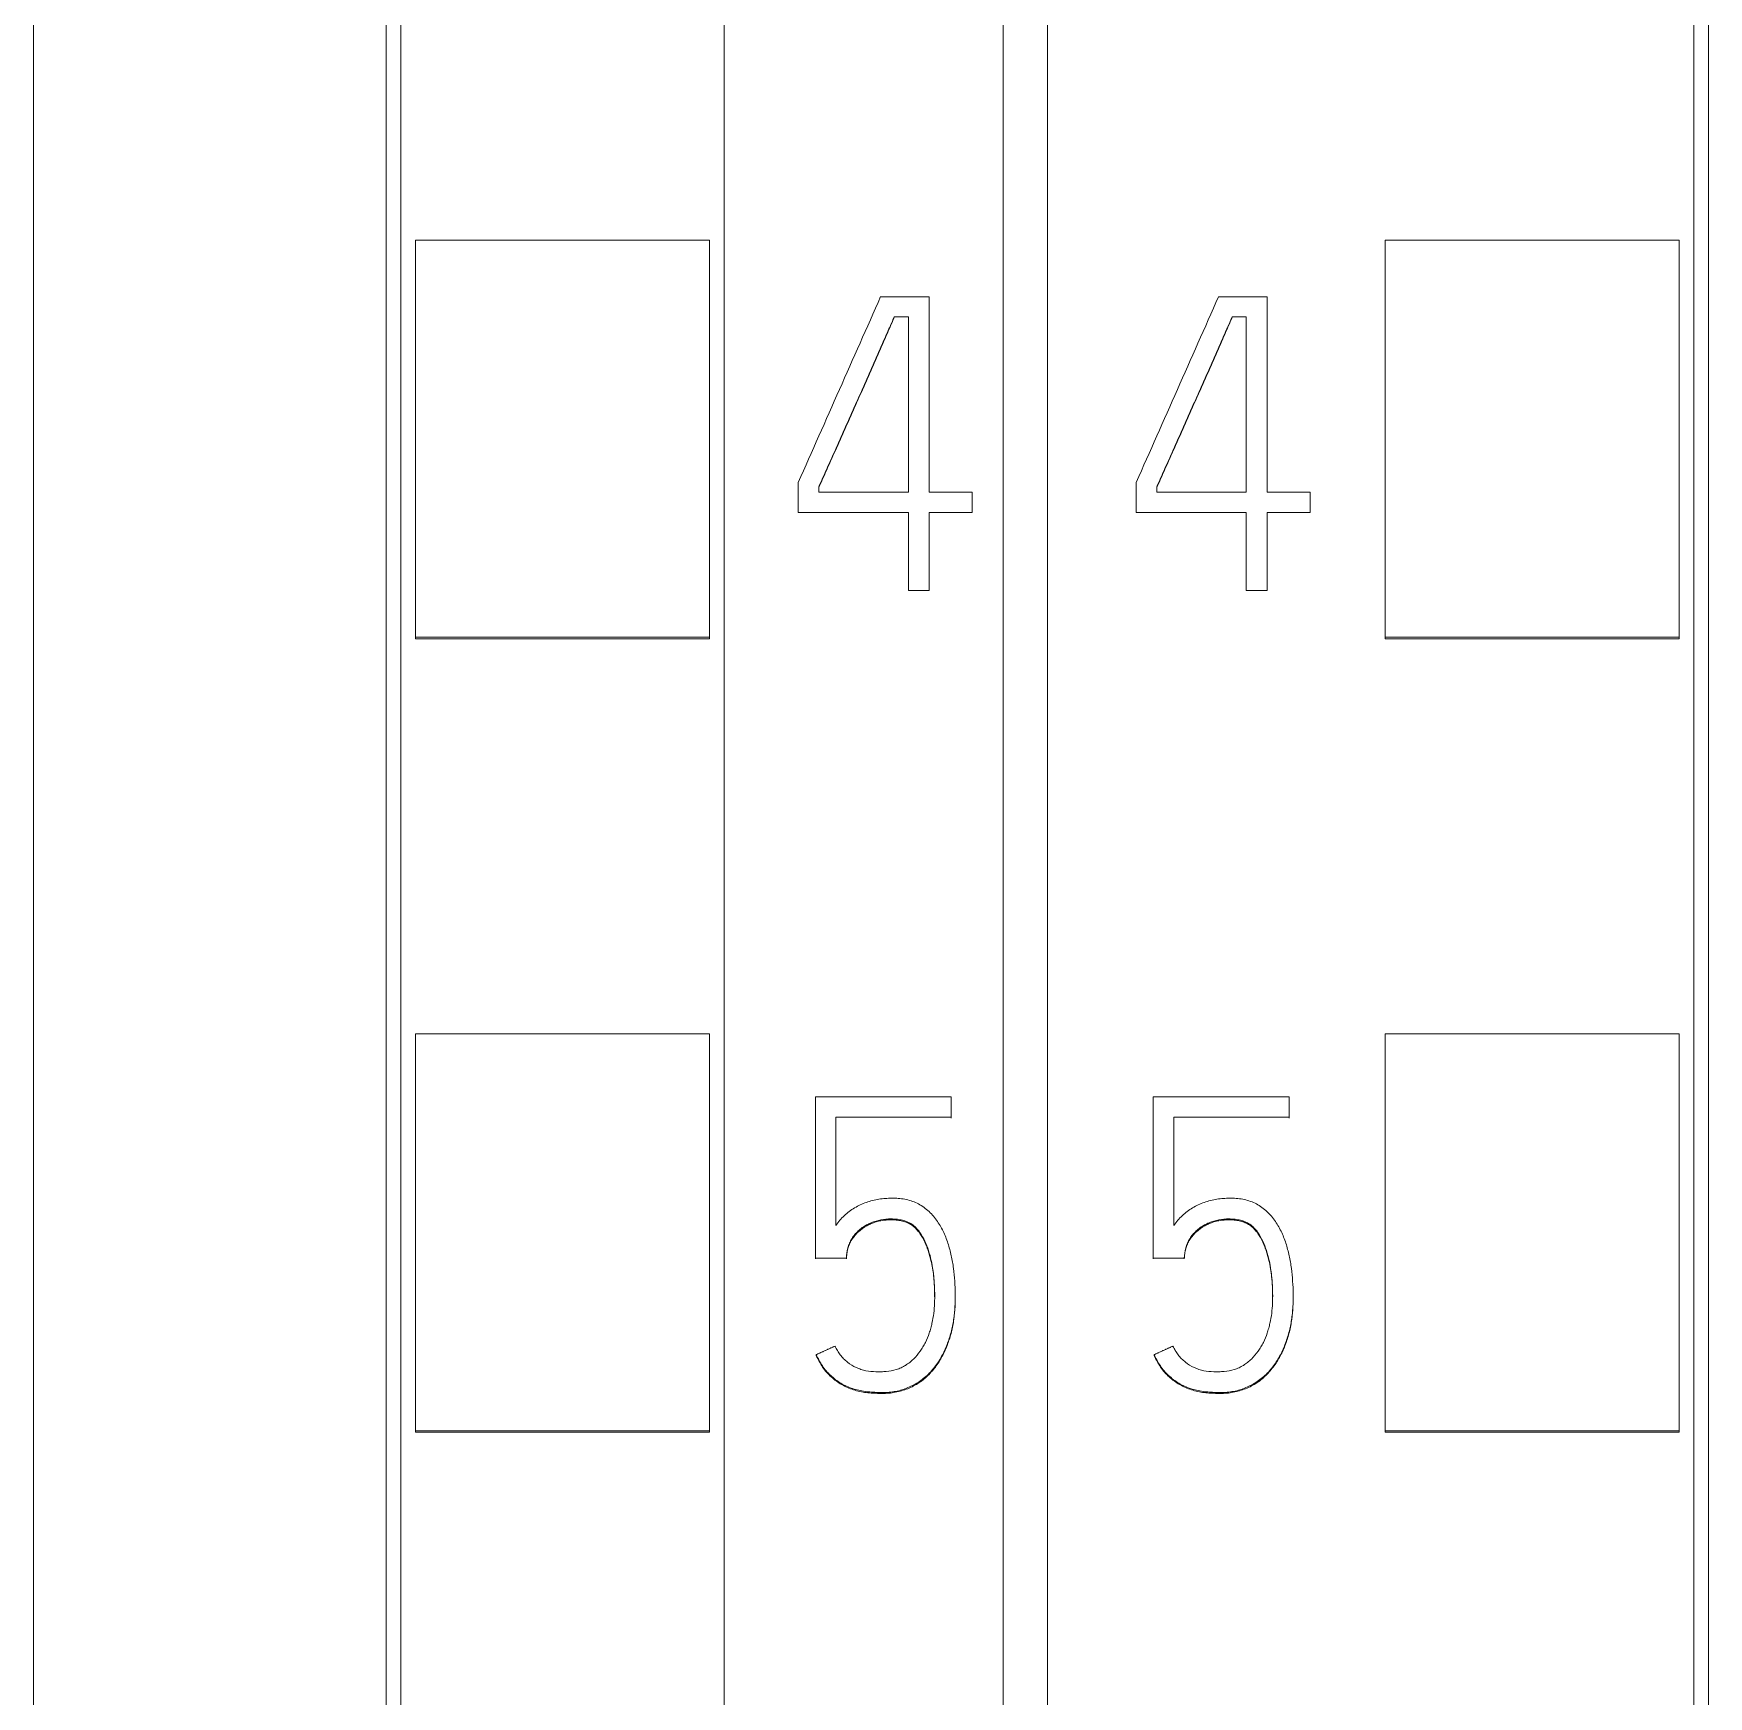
# Model space of a CAD drawing. Header units: millimetres. Extents: x 4137 to 6698, y 1400 to 3585.
# Drawn here: x 5243.75 to 5255.15, y 3271.33 to 3282.65 of the extents above; entities that cross this region are included whole.
import ezdxf

# ---------------------------------------------------------------- set-up
doc = ezdxf.new("R2010")
doc.units = ezdxf.units.MM
doc.layers.add('000-PI-Oprema', color=30, linetype='Continuous', lineweight=5)

msp = doc.modelspace()

# ---------------------------------------------------------------- linework, layer by layer
at = {"layer": '000-PI-Oprema', "color": 0, "linetype": 'ByBlock', "lineweight": 0}
for p, q in [((5250.648, 3360.459), (5250.648, 3247.041)), ((5250.648, 3360.459), (5250.648, 3247.041)), ((5246.248, 3249.363), (5246.248, 3358.178)), ((5255.048, 3358.178), (5255.048, 3249.363)), ((5248.448, 3293.528), (5248.448, 3229.573)), ((5250.348, 3293.528), (5250.348, 3229.573)), ((5246.348, 3278.539), (5246.348, 3281.241)), ((5246.348, 3281.241), (5248.348, 3281.241)), ((5248.348, 3278.539), (5248.348, 3281.241)), ((5252.948, 3278.539), (5252.948, 3281.241)), ((5254.948, 3281.241), (5252.948, 3281.241)), ((5254.948, 3278.539), (5254.948, 3281.241)), ((5249.513, 3280.856), (5249.843, 3280.856)), ((5249.843, 3280.856), (5249.843, 3279.525)), ((5251.813, 3280.856), (5252.143, 3280.856)), ((5252.143, 3280.856), (5252.143, 3279.525)), ((5249.702, 3280.718), (5249.605, 3280.718)), ((5249.702, 3279.525), (5249.702, 3280.718)), ((5252.002, 3280.718), (5251.905, 3280.718)), ((5252.002, 3279.525), (5252.002, 3280.718)), ((5248.953, 3279.387), (5248.953, 3279.592)), ((5249.092, 3279.562), (5249.092, 3279.525)), ((5251.253, 3279.387), (5251.253, 3279.592)), ((5251.392, 3279.562), (5251.392, 3279.525)), ((5249.092, 3279.525), (5249.702, 3279.525)), ((5249.843, 3279.525), (5250.137, 3279.525)), ((5250.137, 3279.525), (5250.137, 3279.387)), ((5251.392, 3279.525), (5252.002, 3279.525)), ((5252.143, 3279.525), (5252.437, 3279.525)), ((5252.437, 3279.525), (5252.437, 3279.387)), ((5249.702, 3279.387), (5248.953, 3279.387)), ((5249.702, 3278.857), (5249.702, 3279.387)), ((5249.843, 3279.387), (5249.843, 3278.857)), ((5250.137, 3279.387), (5249.843, 3279.387)), ((5252.002, 3279.387), (5251.253, 3279.387)), ((5252.002, 3278.857), (5252.002, 3279.387)), ((5252.143, 3279.387), (5252.143, 3278.857)), ((5252.437, 3279.387), (5252.143, 3279.387)), ((5249.843, 3278.857), (5249.702, 3278.857)), ((5252.143, 3278.857), (5252.002, 3278.857)), ((5246.348, 3278.528), (5246.348, 3278.539)), ((5246.348, 3278.539), (5248.348, 3278.539)), ((5246.348, 3278.528), (5248.348, 3278.528)), ((5248.348, 3278.528), (5248.348, 3278.539)), ((5252.948, 3278.528), (5252.948, 3278.539)), ((5254.948, 3278.539), (5252.948, 3278.539)), ((5254.948, 3278.528), (5252.948, 3278.528)), ((5254.948, 3278.528), (5254.948, 3278.539)), ((5246.348, 3273.138), (5246.348, 3275.839)), ((5246.348, 3275.839), (5248.348, 3275.839)), ((5248.348, 3273.138), (5248.348, 3275.839)), ((5252.948, 3273.138), (5252.948, 3275.839)), ((5254.948, 3275.839), (5252.948, 3275.839)), ((5254.948, 3273.138), (5254.948, 3275.839)), ((5249.069, 3275.411), (5249.069, 3274.313)), ((5249.993, 3275.411), (5249.069, 3275.411)), ((5249.993, 3275.273), (5249.993, 3275.411)), ((5251.369, 3275.411), (5251.369, 3274.313)), ((5252.293, 3275.411), (5251.369, 3275.411)), ((5252.293, 3275.273), (5252.293, 3275.411)), ((5249.208, 3274.535), (5249.208, 3275.273)), ((5249.208, 3275.273), (5249.993, 3275.273)), ((5249.993, 3275.273), (5249.993, 3275.266)), ((5251.508, 3274.535), (5251.508, 3275.273)), ((5251.508, 3275.273), (5252.293, 3275.273)), ((5252.293, 3275.273), (5252.293, 3275.266)), ((5249.069, 3274.313), (5249.069, 3274.307)), ((5249.069, 3274.313), (5249.28, 3274.313)), ((5249.28, 3274.313), (5249.28, 3274.307)), ((5251.369, 3274.313), (5251.369, 3274.307)), ((5251.369, 3274.313), (5251.58, 3274.313)), ((5251.58, 3274.313), (5251.58, 3274.307)), ((5250.021, 3274.048), (5250.021, 3274.054)), ((5252.321, 3274.048), (5252.321, 3274.054)), ((5249.075, 3273.656), (5249.075, 3273.65)), ((5251.375, 3273.656), (5251.375, 3273.65)), ((5246.348, 3273.128), (5246.348, 3273.138)), ((5246.348, 3273.138), (5248.348, 3273.138)), ((5246.348, 3273.128), (5248.348, 3273.128)), ((5248.348, 3273.128), (5248.348, 3273.138)), ((5252.948, 3273.128), (5252.948, 3273.138)), ((5254.948, 3273.138), (5252.948, 3273.138)), ((5254.948, 3273.128), (5252.948, 3273.128)), ((5254.948, 3273.128), (5254.948, 3273.138))]:
    msp.add_line(p, q, dxfattribs=at)
msp.add_ellipse((5259.175, 3240.921), major_axis=(441.664, 998.306), ratio=0.022905, start_param=1.540918, end_param=1.542185, dxfattribs=at)
at = {"layer": '000-PI-Oprema', "color": 18, "linetype": 'ByBlock', "lineweight": 0, "true_color": 0x000000}
msp.add_ellipse((5261.471, 3240.933), major_axis=(441.592, 998.143), ratio=0.022901, start_param=1.540922, end_param=1.542189, dxfattribs=at)
at = {"layer": '000-PI-Oprema', "color": 0, "linetype": 'ByBlock', "lineweight": 0}
for points, knots in [([(5246.148, 3249.078), (5246.148, 3252.418), (5246.148, 3260.383), (5246.148, 3273.023), (5246.148, 3288.509), (5246.148, 3302.803), (5246.148, 3317.013), (5246.148, 3331.58), (5246.148, 3345.75), (5246.148, 3355.32), (5246.148, 3358.364)], [0, 0, 0, 0, 0.091483, 0.21812, 0.346206, 0.515858, 0.610111, 0.736264, 0.916066, 1, 1, 1, 1]), ([(5255.148, 3358.364), (5255.148, 3355.32), (5255.148, 3345.75), (5255.148, 3331.58), (5255.148, 3317.013), (5255.148, 3302.803), (5255.148, 3288.509), (5255.148, 3273.023), (5255.148, 3260.383), (5255.148, 3252.418), (5255.148, 3249.078)], [0, 0, 0, 0, 0.083934, 0.263736, 0.389889, 0.484142, 0.653794, 0.78188, 0.908517, 1, 1, 1, 1]), ([(5243.748, 3355.298), (5243.748, 3353.275), (5243.748, 3344.726), (5243.748, 3331.58), (5243.748, 3317.013), (5243.748, 3302.803), (5243.748, 3288.509), (5243.748, 3273.023), (5243.748, 3260.265), (5243.748, 3251.383), (5243.748, 3247.126), (5243.748, 3246.328)], [0, 0, 0, 0, 0.055935, 0.236292, 0.362833, 0.457376, 0.627551, 0.756032, 0.883059, 0.978086, 1, 1, 1, 1]), ([(5249.605, 3280.718), (5249.594, 3280.693), (5249.584, 3280.669), (5249.563, 3280.621), (5249.552, 3280.597), (5249.52, 3280.525), (5249.499, 3280.476), (5249.457, 3280.38), (5249.435, 3280.332), (5249.393, 3280.235), (5249.371, 3280.187), (5249.328, 3280.091), (5249.307, 3280.043), (5249.264, 3279.946), (5249.242, 3279.898), (5249.2, 3279.802), (5249.178, 3279.754), (5249.146, 3279.682), (5249.135, 3279.658), (5249.119, 3279.622), (5249.114, 3279.61), (5249.103, 3279.585), (5249.097, 3279.573), (5249.092, 3279.562)], [0, 0, 0, 0, 0.0625, 0.0625, 0.125, 0.125, 0.25, 0.25, 0.375, 0.375, 0.5, 0.5, 0.625, 0.625, 0.75, 0.75, 0.875, 0.875, 0.9375, 0.9375, 0.96875, 0.96875, 1, 1, 1, 1]), ([(5249.092, 3279.555), (5249.097, 3279.567), (5249.103, 3279.579), (5249.114, 3279.603), (5249.119, 3279.615), (5249.135, 3279.651), (5249.146, 3279.675), (5249.178, 3279.748), (5249.2, 3279.796), (5249.242, 3279.892), (5249.264, 3279.94), (5249.307, 3280.037), (5249.328, 3280.085), (5249.371, 3280.181), (5249.393, 3280.229), (5249.435, 3280.325), (5249.457, 3280.374), (5249.499, 3280.47), (5249.52, 3280.518), (5249.552, 3280.591), (5249.563, 3280.615), (5249.584, 3280.663), (5249.594, 3280.687), (5249.605, 3280.711)], [0, 0, 0, 0, 0.03125, 0.03125, 0.0625, 0.0625, 0.125, 0.125, 0.25, 0.25, 0.375, 0.375, 0.5, 0.5, 0.625, 0.625, 0.75, 0.75, 0.875, 0.875, 0.9375, 0.9375, 1, 1, 1, 1]), ([(5251.905, 3280.718), (5251.894, 3280.693), (5251.884, 3280.669), (5251.863, 3280.621), (5251.852, 3280.597), (5251.82, 3280.525), (5251.799, 3280.476), (5251.757, 3280.38), (5251.735, 3280.332), (5251.693, 3280.235), (5251.671, 3280.187), (5251.628, 3280.091), (5251.607, 3280.043), (5251.564, 3279.946), (5251.542, 3279.898), (5251.5, 3279.802), (5251.478, 3279.754), (5251.446, 3279.682), (5251.435, 3279.658), (5251.419, 3279.622), (5251.414, 3279.61), (5251.403, 3279.585), (5251.397, 3279.573), (5251.392, 3279.562)], [0, 0, 0, 0, 0.0625, 0.0625, 0.125, 0.125, 0.25, 0.25, 0.375, 0.375, 0.5, 0.5, 0.625, 0.625, 0.75, 0.75, 0.875, 0.875, 0.9375, 0.9375, 0.96875, 0.96875, 1, 1, 1, 1]), ([(5251.392, 3279.555), (5251.397, 3279.567), (5251.403, 3279.579), (5251.414, 3279.603), (5251.419, 3279.615), (5251.435, 3279.651), (5251.446, 3279.675), (5251.478, 3279.748), (5251.5, 3279.796), (5251.542, 3279.892), (5251.564, 3279.94), (5251.607, 3280.037), (5251.628, 3280.085), (5251.671, 3280.181), (5251.693, 3280.229), (5251.735, 3280.325), (5251.757, 3280.374), (5251.799, 3280.47), (5251.82, 3280.518), (5251.852, 3280.591), (5251.863, 3280.615), (5251.884, 3280.663), (5251.894, 3280.687), (5251.905, 3280.711)], [0, 0, 0, 0, 0.03125, 0.03125, 0.0625, 0.0625, 0.125, 0.125, 0.25, 0.25, 0.375, 0.375, 0.5, 0.5, 0.625, 0.625, 0.75, 0.75, 0.875, 0.875, 0.9375, 0.9375, 1, 1, 1, 1]), ([(5249.075, 3273.656), (5249.087, 3273.629), (5249.101, 3273.604), (5249.125, 3273.568), (5249.134, 3273.556), (5249.152, 3273.534), (5249.163, 3273.523), (5249.184, 3273.504), (5249.195, 3273.494), (5249.219, 3273.477), (5249.231, 3273.469), (5249.255, 3273.454), (5249.268, 3273.447), (5249.295, 3273.435), (5249.309, 3273.43), (5249.336, 3273.42), (5249.35, 3273.416), (5249.378, 3273.41), (5249.393, 3273.407), (5249.422, 3273.403), (5249.436, 3273.402), (5249.458, 3273.4), (5249.466, 3273.4), (5249.48, 3273.399), (5249.488, 3273.399), (5249.509, 3273.398), (5249.524, 3273.398), (5249.553, 3273.398), (5249.568, 3273.399), (5249.597, 3273.403), (5249.612, 3273.405), (5249.641, 3273.411), (5249.655, 3273.415), (5249.696, 3273.429), (5249.723, 3273.441), (5249.762, 3273.463), (5249.774, 3273.471), (5249.798, 3273.488), (5249.81, 3273.497), (5249.832, 3273.516), (5249.842, 3273.526), (5249.862, 3273.548), (5249.872, 3273.559), (5249.899, 3273.594), (5249.914, 3273.619), (5249.936, 3273.657), (5249.942, 3273.67), (5249.954, 3273.697), (5249.96, 3273.71), (5249.976, 3273.752), (5249.985, 3273.779), (5250, 3273.836), (5250.006, 3273.864), (5250.012, 3273.907), (5250.014, 3273.922), (5250.017, 3273.951), (5250.018, 3273.966), (5250.021, 3274.01), (5250.021, 3274.039), (5250.021, 3274.097), (5250.018, 3274.156), (5250.013, 3274.214), (5250.005, 3274.272), (5250, 3274.3), (5249.991, 3274.344), (5249.987, 3274.358), (5249.98, 3274.386), (5249.976, 3274.4), (5249.962, 3274.442), (5249.951, 3274.47), (5249.932, 3274.509), (5249.925, 3274.522), (5249.91, 3274.548), (5249.902, 3274.56), (5249.876, 3274.595), (5249.857, 3274.617), (5249.812, 3274.657), (5249.788, 3274.673), (5249.748, 3274.693), (5249.734, 3274.698), (5249.706, 3274.707), (5249.692, 3274.711), (5249.663, 3274.716), (5249.648, 3274.718), (5249.619, 3274.721), (5249.604, 3274.721), (5249.575, 3274.721), (5249.56, 3274.72), (5249.531, 3274.717), (5249.516, 3274.716), (5249.487, 3274.711), (5249.473, 3274.708), (5249.444, 3274.701), (5249.43, 3274.697), (5249.402, 3274.687), (5249.388, 3274.682), (5249.362, 3274.669), (5249.349, 3274.662), (5249.324, 3274.647), (5249.312, 3274.639), (5249.288, 3274.621), (5249.277, 3274.611), (5249.255, 3274.591), (5249.245, 3274.581), (5249.226, 3274.559), (5249.217, 3274.547), (5249.208, 3274.535)], [0, 0, 0, 0, 0.03125, 0.03125, 0.046875, 0.046875, 0.0625, 0.0625, 0.078125, 0.078125, 0.09375, 0.09375, 0.109375, 0.109375, 0.125, 0.125, 0.140625, 0.140625, 0.15625, 0.15625, 0.171875, 0.171875, 0.179687, 0.179687, 0.1875, 0.1875, 0.203125, 0.203125, 0.21875, 0.21875, 0.234375, 0.234375, 0.25, 0.25, 0.28125, 0.28125, 0.296875, 0.296875, 0.3125, 0.3125, 0.328125, 0.328125, 0.34375, 0.34375, 0.375, 0.375, 0.390625, 0.390625, 0.40625, 0.40625, 0.4375, 0.4375, 0.46875, 0.46875, 0.484375, 0.484375, 0.5, 0.5, 0.53125, 0.53125, 0.5625, 0.59375, 0.59375, 0.625, 0.625, 0.640625, 0.640625, 0.65625, 0.65625, 0.6875, 0.6875, 0.703125, 0.703125, 0.71875, 0.71875, 0.75, 0.75, 0.78125, 0.78125, 0.796875, 0.796875, 0.8125, 0.8125, 0.828125, 0.828125, 0.84375, 0.84375, 0.859375, 0.859375, 0.875, 0.875, 0.890625, 0.890625, 0.90625, 0.90625, 0.921875, 0.921875, 0.9375, 0.9375, 0.953125, 0.953125, 0.96875, 0.96875, 0.984375, 0.984375, 1, 1, 1, 1]), ([(5251.375, 3273.656), (5251.387, 3273.629), (5251.401, 3273.604), (5251.425, 3273.568), (5251.434, 3273.556), (5251.452, 3273.534), (5251.463, 3273.523), (5251.484, 3273.504), (5251.495, 3273.494), (5251.519, 3273.477), (5251.531, 3273.469), (5251.555, 3273.454), (5251.568, 3273.447), (5251.595, 3273.435), (5251.609, 3273.43), (5251.636, 3273.42), (5251.65, 3273.416), (5251.678, 3273.41), (5251.693, 3273.407), (5251.722, 3273.403), (5251.736, 3273.402), (5251.758, 3273.4), (5251.766, 3273.4), (5251.78, 3273.399), (5251.788, 3273.399), (5251.809, 3273.398), (5251.824, 3273.398), (5251.853, 3273.398), (5251.868, 3273.399), (5251.897, 3273.403), (5251.912, 3273.405), (5251.941, 3273.411), (5251.955, 3273.415), (5251.996, 3273.429), (5252.023, 3273.441), (5252.062, 3273.463), (5252.074, 3273.471), (5252.098, 3273.488), (5252.11, 3273.497), (5252.132, 3273.516), (5252.142, 3273.526), (5252.162, 3273.548), (5252.172, 3273.559), (5252.199, 3273.594), (5252.214, 3273.619), (5252.236, 3273.657), (5252.242, 3273.67), (5252.254, 3273.697), (5252.26, 3273.71), (5252.276, 3273.752), (5252.285, 3273.779), (5252.3, 3273.836), (5252.306, 3273.864), (5252.312, 3273.907), (5252.314, 3273.922), (5252.317, 3273.951), (5252.318, 3273.966), (5252.321, 3274.01), (5252.321, 3274.039), (5252.321, 3274.097), (5252.318, 3274.156), (5252.313, 3274.214), (5252.305, 3274.272), (5252.3, 3274.3), (5252.291, 3274.344), (5252.287, 3274.358), (5252.28, 3274.386), (5252.276, 3274.4), (5252.262, 3274.442), (5252.251, 3274.47), (5252.232, 3274.509), (5252.225, 3274.522), (5252.21, 3274.548), (5252.202, 3274.56), (5252.176, 3274.595), (5252.157, 3274.617), (5252.112, 3274.657), (5252.088, 3274.673), (5252.048, 3274.693), (5252.034, 3274.698), (5252.006, 3274.707), (5251.992, 3274.711), (5251.963, 3274.716), (5251.948, 3274.718), (5251.919, 3274.721), (5251.904, 3274.721), (5251.875, 3274.721), (5251.86, 3274.72), (5251.831, 3274.717), (5251.816, 3274.716), (5251.787, 3274.711), (5251.773, 3274.708), (5251.744, 3274.701), (5251.73, 3274.697), (5251.702, 3274.687), (5251.688, 3274.682), (5251.662, 3274.669), (5251.649, 3274.662), (5251.624, 3274.647), (5251.612, 3274.639), (5251.588, 3274.621), (5251.577, 3274.611), (5251.555, 3274.591), (5251.545, 3274.581), (5251.526, 3274.559), (5251.517, 3274.547), (5251.508, 3274.535)], [0, 0, 0, 0, 0.03125, 0.03125, 0.046875, 0.046875, 0.0625, 0.0625, 0.078125, 0.078125, 0.09375, 0.09375, 0.109375, 0.109375, 0.125, 0.125, 0.140625, 0.140625, 0.15625, 0.15625, 0.171875, 0.171875, 0.179688, 0.179688, 0.1875, 0.1875, 0.203125, 0.203125, 0.21875, 0.21875, 0.234375, 0.234375, 0.25, 0.25, 0.28125, 0.28125, 0.296875, 0.296875, 0.3125, 0.3125, 0.328125, 0.328125, 0.34375, 0.34375, 0.375, 0.375, 0.390625, 0.390625, 0.40625, 0.40625, 0.4375, 0.4375, 0.46875, 0.46875, 0.484375, 0.484375, 0.5, 0.5, 0.53125, 0.53125, 0.5625, 0.59375, 0.59375, 0.625, 0.625, 0.640625, 0.640625, 0.65625, 0.65625, 0.6875, 0.6875, 0.703125, 0.703125, 0.71875, 0.71875, 0.75, 0.75, 0.78125, 0.78125, 0.796875, 0.796875, 0.8125, 0.8125, 0.828125, 0.828125, 0.84375, 0.84375, 0.859375, 0.859375, 0.875, 0.875, 0.890625, 0.890625, 0.90625, 0.90625, 0.921875, 0.921875, 0.9375, 0.9375, 0.953125, 0.953125, 0.96875, 0.96875, 0.984375, 0.984375, 1, 1, 1, 1]), ([(5249.28, 3274.313), (5249.281, 3274.336), (5249.284, 3274.359), (5249.293, 3274.393), (5249.297, 3274.404), (5249.306, 3274.425), (5249.311, 3274.435), (5249.324, 3274.455), (5249.33, 3274.464), (5249.345, 3274.482), (5249.353, 3274.49), (5249.37, 3274.506), (5249.379, 3274.513), (5249.398, 3274.527), (5249.408, 3274.533), (5249.428, 3274.544), (5249.438, 3274.549), (5249.46, 3274.558), (5249.471, 3274.562), (5249.504, 3274.572), (5249.527, 3274.576), (5249.561, 3274.579), (5249.573, 3274.58), (5249.596, 3274.579), (5249.607, 3274.579), (5249.63, 3274.577), (5249.642, 3274.575), (5249.659, 3274.571), (5249.664, 3274.57), (5249.676, 3274.567), (5249.681, 3274.565), (5249.697, 3274.559), (5249.708, 3274.554), (5249.728, 3274.542), (5249.737, 3274.535), (5249.754, 3274.519), (5249.762, 3274.511), (5249.777, 3274.493), (5249.783, 3274.483), (5249.802, 3274.454), (5249.812, 3274.433), (5249.83, 3274.391), (5249.838, 3274.369), (5249.858, 3274.303), (5249.866, 3274.258), (5249.875, 3274.189), (5249.877, 3274.166), (5249.88, 3274.12), (5249.881, 3274.097), (5249.882, 3274.028), (5249.88, 3273.983), (5249.872, 3273.914), (5249.868, 3273.892), (5249.86, 3273.858), (5249.858, 3273.847), (5249.851, 3273.824), (5249.848, 3273.813), (5249.837, 3273.78), (5249.828, 3273.759), (5249.813, 3273.728), (5249.807, 3273.718), (5249.795, 3273.698), (5249.789, 3273.688), (5249.769, 3273.66), (5249.754, 3273.642), (5249.729, 3273.618), (5249.72, 3273.61), (5249.702, 3273.596), (5249.692, 3273.589), (5249.673, 3273.577), (5249.663, 3273.571), (5249.642, 3273.562), (5249.631, 3273.558), (5249.597, 3273.547), (5249.574, 3273.544), (5249.54, 3273.54), (5249.528, 3273.54), (5249.505, 3273.539), (5249.493, 3273.539), (5249.458, 3273.54), (5249.435, 3273.542), (5249.402, 3273.549), (5249.391, 3273.552), (5249.368, 3273.559), (5249.357, 3273.564), (5249.326, 3273.578), (5249.306, 3273.59), (5249.278, 3273.612), (5249.269, 3273.62), (5249.253, 3273.636), (5249.238, 3273.653), (5249.225, 3273.673), (5249.213, 3273.693), (5249.207, 3273.703), (5249.203, 3273.714)], [0, 0, 0, 0, 0.03125, 0.03125, 0.046875, 0.046875, 0.0625, 0.0625, 0.078125, 0.078125, 0.09375, 0.09375, 0.109375, 0.109375, 0.125, 0.125, 0.140625, 0.140625, 0.15625, 0.15625, 0.1875, 0.1875, 0.203125, 0.203125, 0.21875, 0.21875, 0.234375, 0.234375, 0.242187, 0.242187, 0.25, 0.25, 0.265625, 0.265625, 0.28125, 0.28125, 0.296875, 0.296875, 0.3125, 0.3125, 0.34375, 0.34375, 0.375, 0.375, 0.4375, 0.4375, 0.46875, 0.46875, 0.5, 0.5, 0.5625, 0.5625, 0.59375, 0.59375, 0.609375, 0.609375, 0.625, 0.625, 0.65625, 0.65625, 0.671875, 0.671875, 0.6875, 0.6875, 0.71875, 0.71875, 0.734375, 0.734375, 0.75, 0.75, 0.765625, 0.765625, 0.78125, 0.78125, 0.8125, 0.8125, 0.828125, 0.828125, 0.84375, 0.84375, 0.875, 0.875, 0.890625, 0.890625, 0.90625, 0.90625, 0.9375, 0.9375, 0.953125, 0.953125, 0.96875, 0.984375, 0.984375, 1, 1, 1, 1]), ([(5249.881, 3274.05), (5249.881, 3274.056), (5249.881, 3274.061), (5249.881, 3274.09), (5249.88, 3274.113), (5249.877, 3274.159), (5249.875, 3274.181), (5249.87, 3274.227), (5249.866, 3274.25), (5249.857, 3274.295), (5249.851, 3274.318), (5249.841, 3274.351), (5249.838, 3274.362), (5249.83, 3274.384), (5249.826, 3274.395), (5249.812, 3274.427), (5249.802, 3274.447), (5249.784, 3274.477), (5249.777, 3274.486), (5249.762, 3274.504), (5249.755, 3274.513), (5249.737, 3274.528), (5249.728, 3274.535), (5249.708, 3274.548), (5249.698, 3274.552), (5249.676, 3274.561), (5249.665, 3274.564), (5249.642, 3274.569), (5249.631, 3274.57), (5249.608, 3274.573), (5249.596, 3274.573), (5249.573, 3274.573), (5249.562, 3274.573), (5249.539, 3274.571), (5249.527, 3274.569), (5249.504, 3274.565), (5249.482, 3274.56), (5249.46, 3274.552), (5249.439, 3274.543), (5249.429, 3274.538), (5249.398, 3274.521), (5249.38, 3274.508), (5249.354, 3274.484), (5249.346, 3274.476), (5249.331, 3274.458), (5249.324, 3274.449), (5249.312, 3274.43), (5249.306, 3274.419), (5249.297, 3274.398), (5249.293, 3274.387), (5249.287, 3274.365), (5249.285, 3274.353), (5249.282, 3274.33), (5249.281, 3274.319), (5249.28, 3274.307)], [0, 0, 0, 0, 0.015899, 0.015899, 0.077406, 0.077406, 0.138912, 0.138912, 0.200418, 0.200418, 0.261925, 0.261925, 0.292678, 0.292678, 0.323431, 0.323431, 0.384937, 0.384937, 0.41569, 0.41569, 0.446443, 0.446443, 0.477197, 0.477197, 0.50795, 0.50795, 0.538703, 0.538703, 0.569456, 0.569456, 0.600209, 0.600209, 0.630962, 0.630962, 0.661715, 0.661715, 0.692469, 0.723222, 0.723222, 0.753975, 0.753975, 0.815481, 0.815481, 0.846234, 0.846234, 0.876987, 0.876987, 0.907741, 0.907741, 0.938494, 0.938494, 0.969247, 0.969247, 1, 1, 1, 1]), ([(5251.58, 3274.313), (5251.581, 3274.336), (5251.584, 3274.359), (5251.593, 3274.393), (5251.597, 3274.404), (5251.606, 3274.425), (5251.611, 3274.435), (5251.624, 3274.455), (5251.63, 3274.464), (5251.645, 3274.482), (5251.653, 3274.49), (5251.67, 3274.506), (5251.679, 3274.513), (5251.698, 3274.527), (5251.708, 3274.533), (5251.728, 3274.544), (5251.738, 3274.549), (5251.76, 3274.558), (5251.771, 3274.562), (5251.804, 3274.572), (5251.827, 3274.576), (5251.861, 3274.579), (5251.873, 3274.58), (5251.896, 3274.579), (5251.907, 3274.579), (5251.93, 3274.577), (5251.942, 3274.575), (5251.959, 3274.571), (5251.964, 3274.57), (5251.976, 3274.567), (5251.981, 3274.565), (5251.997, 3274.559), (5252.008, 3274.554), (5252.028, 3274.542), (5252.037, 3274.535), (5252.054, 3274.519), (5252.062, 3274.511), (5252.077, 3274.493), (5252.083, 3274.483), (5252.102, 3274.454), (5252.112, 3274.433), (5252.13, 3274.391), (5252.138, 3274.369), (5252.158, 3274.303), (5252.166, 3274.258), (5252.175, 3274.189), (5252.177, 3274.166), (5252.18, 3274.12), (5252.181, 3274.097), (5252.182, 3274.028), (5252.18, 3273.983), (5252.172, 3273.914), (5252.168, 3273.892), (5252.16, 3273.858), (5252.158, 3273.847), (5252.151, 3273.824), (5252.148, 3273.813), (5252.137, 3273.78), (5252.128, 3273.759), (5252.113, 3273.728), (5252.107, 3273.718), (5252.095, 3273.698), (5252.089, 3273.688), (5252.069, 3273.66), (5252.054, 3273.642), (5252.029, 3273.618), (5252.02, 3273.61), (5252.002, 3273.596), (5251.992, 3273.589), (5251.973, 3273.577), (5251.963, 3273.571), (5251.942, 3273.562), (5251.931, 3273.558), (5251.897, 3273.547), (5251.874, 3273.544), (5251.84, 3273.54), (5251.828, 3273.54), (5251.805, 3273.539), (5251.793, 3273.539), (5251.758, 3273.54), (5251.735, 3273.542), (5251.702, 3273.549), (5251.691, 3273.552), (5251.668, 3273.559), (5251.657, 3273.564), (5251.626, 3273.578), (5251.606, 3273.59), (5251.578, 3273.612), (5251.569, 3273.62), (5251.553, 3273.636), (5251.538, 3273.653), (5251.525, 3273.673), (5251.513, 3273.693), (5251.507, 3273.703), (5251.503, 3273.714)], [0, 0, 0, 0, 0.03125, 0.03125, 0.046875, 0.046875, 0.0625, 0.0625, 0.078125, 0.078125, 0.09375, 0.09375, 0.109375, 0.109375, 0.125, 0.125, 0.140625, 0.140625, 0.15625, 0.15625, 0.1875, 0.1875, 0.203125, 0.203125, 0.21875, 0.21875, 0.234375, 0.234375, 0.242187, 0.242187, 0.25, 0.25, 0.265625, 0.265625, 0.28125, 0.28125, 0.296875, 0.296875, 0.3125, 0.3125, 0.34375, 0.34375, 0.375, 0.375, 0.4375, 0.4375, 0.46875, 0.46875, 0.5, 0.5, 0.5625, 0.5625, 0.59375, 0.59375, 0.609375, 0.609375, 0.625, 0.625, 0.65625, 0.65625, 0.671875, 0.671875, 0.6875, 0.6875, 0.71875, 0.71875, 0.734375, 0.734375, 0.75, 0.75, 0.765625, 0.765625, 0.78125, 0.78125, 0.8125, 0.8125, 0.828125, 0.828125, 0.84375, 0.84375, 0.875, 0.875, 0.890625, 0.890625, 0.90625, 0.90625, 0.9375, 0.9375, 0.953125, 0.953125, 0.96875, 0.984375, 0.984375, 1, 1, 1, 1]), ([(5252.181, 3274.05), (5252.181, 3274.056), (5252.181, 3274.061), (5252.181, 3274.09), (5252.18, 3274.113), (5252.177, 3274.159), (5252.175, 3274.181), (5252.17, 3274.227), (5252.166, 3274.25), (5252.157, 3274.295), (5252.151, 3274.318), (5252.141, 3274.351), (5252.138, 3274.362), (5252.13, 3274.384), (5252.126, 3274.395), (5252.112, 3274.427), (5252.102, 3274.447), (5252.084, 3274.477), (5252.077, 3274.486), (5252.062, 3274.504), (5252.055, 3274.513), (5252.037, 3274.528), (5252.028, 3274.535), (5252.008, 3274.548), (5251.998, 3274.552), (5251.976, 3274.561), (5251.965, 3274.564), (5251.942, 3274.569), (5251.931, 3274.57), (5251.908, 3274.573), (5251.896, 3274.573), (5251.873, 3274.573), (5251.862, 3274.573), (5251.839, 3274.571), (5251.827, 3274.569), (5251.804, 3274.565), (5251.782, 3274.56), (5251.76, 3274.552), (5251.739, 3274.543), (5251.729, 3274.538), (5251.698, 3274.521), (5251.68, 3274.508), (5251.654, 3274.484), (5251.646, 3274.476), (5251.631, 3274.458), (5251.624, 3274.449), (5251.612, 3274.43), (5251.606, 3274.419), (5251.597, 3274.398), (5251.593, 3274.387), (5251.587, 3274.365), (5251.585, 3274.353), (5251.582, 3274.33), (5251.581, 3274.319), (5251.58, 3274.307)], [0, 0, 0, 0, 0.015899, 0.015899, 0.077406, 0.077406, 0.138912, 0.138912, 0.200418, 0.200418, 0.261925, 0.261925, 0.292678, 0.292678, 0.323431, 0.323431, 0.384937, 0.384937, 0.41569, 0.41569, 0.446443, 0.446443, 0.477197, 0.477197, 0.50795, 0.50795, 0.538703, 0.538703, 0.569456, 0.569456, 0.600209, 0.600209, 0.630962, 0.630962, 0.661715, 0.661715, 0.692469, 0.723222, 0.723222, 0.753975, 0.753975, 0.815481, 0.815481, 0.846234, 0.846234, 0.876987, 0.876987, 0.907741, 0.907741, 0.938494, 0.938494, 0.969247, 0.969247, 1, 1, 1, 1]), ([(5250.021, 3274.048), (5250.021, 3274.026), (5250.021, 3274.005), (5250.018, 3273.954), (5250.016, 3273.926), (5250.01, 3273.882), (5250.007, 3273.868), (5250.002, 3273.839), (5249.999, 3273.824), (5249.988, 3273.782), (5249.979, 3273.754), (5249.959, 3273.699), (5249.947, 3273.672), (5249.919, 3273.62), (5249.903, 3273.595), (5249.877, 3273.56), (5249.868, 3273.549), (5249.848, 3273.527), (5249.838, 3273.516), (5249.805, 3273.486), (5249.782, 3273.469), (5249.744, 3273.446), (5249.731, 3273.439), (5249.704, 3273.427), (5249.691, 3273.421), (5249.649, 3273.407), (5249.62, 3273.4), (5249.577, 3273.394), (5249.562, 3273.393), (5249.532, 3273.391), (5249.518, 3273.391), (5249.488, 3273.392), (5249.474, 3273.393), (5249.444, 3273.395), (5249.43, 3273.396), (5249.401, 3273.399), (5249.386, 3273.402), (5249.357, 3273.408), (5249.343, 3273.412), (5249.315, 3273.421), (5249.301, 3273.426), (5249.274, 3273.438), (5249.261, 3273.445), (5249.235, 3273.46), (5249.223, 3273.468), (5249.199, 3273.485), (5249.187, 3273.495), (5249.166, 3273.514), (5249.155, 3273.525), (5249.136, 3273.547), (5249.127, 3273.559), (5249.102, 3273.596), (5249.088, 3273.622), (5249.075, 3273.65)], [0, 0, 0, 0, 0.044434, 0.044434, 0.104157, 0.104157, 0.134018, 0.134018, 0.16388, 0.16388, 0.223602, 0.223602, 0.283325, 0.283325, 0.343048, 0.343048, 0.37291, 0.37291, 0.402771, 0.402771, 0.462494, 0.462494, 0.492355, 0.492355, 0.522217, 0.522217, 0.58194, 0.58194, 0.611801, 0.611801, 0.641663, 0.641663, 0.671524, 0.671524, 0.701386, 0.701386, 0.731247, 0.731247, 0.761108, 0.761108, 0.79097, 0.79097, 0.820831, 0.820831, 0.850693, 0.850693, 0.880554, 0.880554, 0.910416, 0.910416, 0.940277, 0.940277, 1, 1, 1, 1]), ([(5252.321, 3274.048), (5252.321, 3274.026), (5252.321, 3274.005), (5252.318, 3273.954), (5252.316, 3273.926), (5252.31, 3273.882), (5252.307, 3273.868), (5252.302, 3273.839), (5252.299, 3273.824), (5252.288, 3273.782), (5252.279, 3273.754), (5252.259, 3273.699), (5252.247, 3273.672), (5252.219, 3273.62), (5252.203, 3273.595), (5252.177, 3273.56), (5252.168, 3273.549), (5252.148, 3273.527), (5252.138, 3273.516), (5252.105, 3273.486), (5252.082, 3273.469), (5252.044, 3273.446), (5252.031, 3273.439), (5252.004, 3273.427), (5251.991, 3273.421), (5251.949, 3273.407), (5251.92, 3273.4), (5251.877, 3273.394), (5251.862, 3273.393), (5251.832, 3273.391), (5251.818, 3273.391), (5251.788, 3273.392), (5251.774, 3273.393), (5251.744, 3273.395), (5251.73, 3273.396), (5251.701, 3273.399), (5251.686, 3273.402), (5251.657, 3273.408), (5251.643, 3273.412), (5251.615, 3273.421), (5251.601, 3273.426), (5251.574, 3273.438), (5251.561, 3273.445), (5251.535, 3273.46), (5251.523, 3273.468), (5251.499, 3273.485), (5251.487, 3273.495), (5251.466, 3273.514), (5251.455, 3273.525), (5251.436, 3273.547), (5251.427, 3273.559), (5251.402, 3273.596), (5251.388, 3273.622), (5251.375, 3273.65)], [0, 0, 0, 0, 0.044434, 0.044434, 0.104157, 0.104157, 0.134018, 0.134018, 0.16388, 0.16388, 0.223602, 0.223602, 0.283325, 0.283325, 0.343048, 0.343048, 0.37291, 0.37291, 0.402771, 0.402771, 0.462494, 0.462494, 0.492355, 0.492355, 0.522217, 0.522217, 0.58194, 0.58194, 0.611801, 0.611801, 0.641663, 0.641663, 0.671524, 0.671524, 0.701386, 0.701386, 0.731247, 0.731247, 0.761108, 0.761108, 0.79097, 0.79097, 0.820831, 0.820831, 0.850693, 0.850693, 0.880554, 0.880554, 0.910416, 0.910416, 0.940277, 0.940277, 1, 1, 1, 1])]:
    msp.add_open_spline(points, degree=3, knots=knots, dxfattribs=at)
for points, weights in [([(5249.203, 3273.714), (5249.139, 3273.685), (5249.075, 3273.656)], [0.50000004484, 0.49999995516, 0.50000004484]), ([(5251.503, 3273.714), (5251.439, 3273.685), (5251.375, 3273.656)], [0.499999993177, 0.500000006823, 0.499999993177])]:
    msp.add_rational_spline(points, weights, degree=2, dxfattribs=at)

doc.saveas('drawing.dxf')
